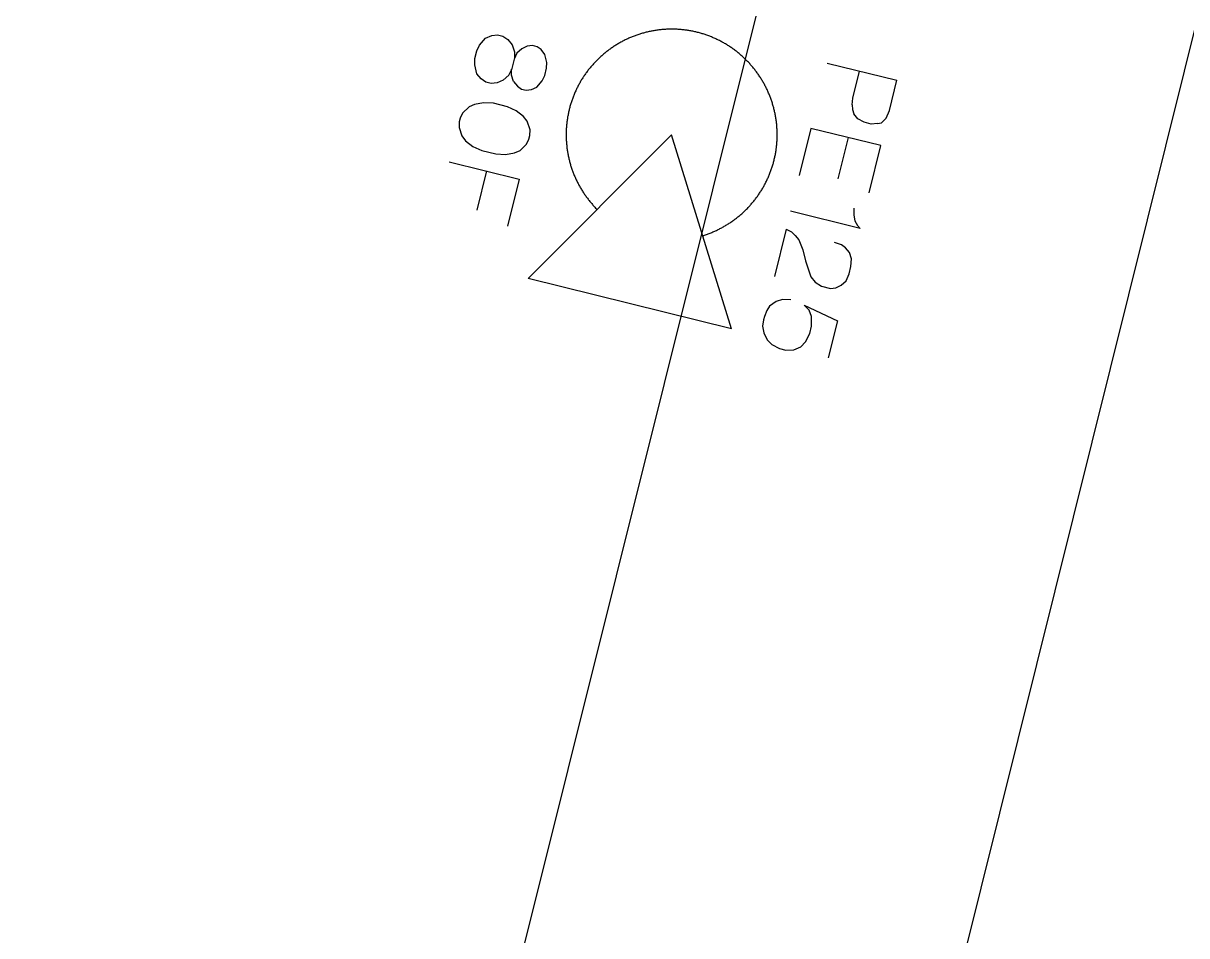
# Model space of a CAD drawing. Header units: inches. Extents: x 0.0008 to 0.0144, y 0.0003 to 0.0113.
# Drawn here: x 0.000896 to 0.001533, y 0.001404 to 0.001904 of the extents above; entities that cross this region are included whole.
import ezdxf

# ---------------------------------------------------------------- set-up
doc = ezdxf.new("R2010")
doc.units = ezdxf.units.IN
doc.header["$MEASUREMENT"] = 0
doc.layers.add('Standard', color=7, linetype='Continuous')

msp = doc.modelspace()

# ---------------------------------------------------------------- linework, layer by layer
at = {"layer": 'Standard', "color": 2, "linetype": 'ByBlock'}
for p, q in [((0.00156966, 0.00202949), (0.00117271, 0.00043646)), ((0.00132553, 0.00202143), (0.00089604, 0.0002993))]:
    msp.add_line(p, q, dxfattribs=at)
at = {"layer": 'Standard', "color": 51, "linetype": 'ByBlock'}
for p, q in [((0.00123773, 0.00189879), (0.00123721, 0.00189867)), ((0.00123825, 0.00189891), (0.00123773, 0.00189879)), ((0.00123877, 0.00189903), (0.00123825, 0.00189891)), ((0.0012393, 0.00189914), (0.00123877, 0.00189903)), ((0.00123982, 0.00189925), (0.0012393, 0.00189914)), ((0.00124035, 0.00189935), (0.00123982, 0.00189925)), ((0.00124087, 0.00189945), (0.00124035, 0.00189935)), ((0.0012414, 0.00189954), (0.00124087, 0.00189945)), ((0.00124193, 0.00189963), (0.0012414, 0.00189954)), ((0.00124246, 0.00189971), (0.00124193, 0.00189963)), ((0.00124299, 0.00189979), (0.00124246, 0.00189971)), ((0.00124352, 0.00189986), (0.00124299, 0.00189979)), ((0.00124405, 0.00189993), (0.00124352, 0.00189986)), ((0.00124458, 0.0019), (0.00124405, 0.00189993)), ((0.00124511, 0.00190005), (0.00124458, 0.0019)), ((0.00124565, 0.00190011), (0.00124511, 0.00190005)), ((0.00124618, 0.00190016), (0.00124565, 0.00190011)), ((0.00124671, 0.0019002), (0.00124618, 0.00190016)), ((0.00124725, 0.00190024), (0.00124671, 0.0019002)), ((0.00124778, 0.00190027), (0.00124725, 0.00190024)), ((0.00124832, 0.0019003), (0.00124778, 0.00190027)), ((0.00124885, 0.00190032), (0.00124832, 0.0019003)), ((0.00124939, 0.00190034), (0.00124885, 0.00190032)), ((0.00124992, 0.00190035), (0.00124939, 0.00190034)), ((0.00125046, 0.00190036), (0.00124992, 0.00190035)), ((0.00125099, 0.00190037), (0.00125046, 0.00190036)), ((0.00125153, 0.00190037), (0.00125099, 0.00190037)), ((0.00125206, 0.00190036), (0.00125153, 0.00190037)), ((0.0012526, 0.00190035), (0.00125206, 0.00190036)), ((0.00125313, 0.00190033), (0.0012526, 0.00190035)), ((0.00125367, 0.00190031), (0.00125313, 0.00190033)), ((0.0012542, 0.00190029), (0.00125367, 0.00190031)), ((0.00125474, 0.00190025), (0.0012542, 0.00190029)), ((0.00125527, 0.00190022), (0.00125474, 0.00190025)), ((0.00125581, 0.00190018), (0.00125527, 0.00190022)), ((0.00125634, 0.00190013), (0.00125581, 0.00190018)), ((0.00125687, 0.00190008), (0.00125634, 0.00190013)), ((0.00125741, 0.00190002), (0.00125687, 0.00190008)), ((0.00125794, 0.00189996), (0.00125741, 0.00190002)), ((0.00125847, 0.0018999), (0.00125794, 0.00189996)), ((0.001259, 0.00189983), (0.00125847, 0.0018999)), ((0.00125953, 0.00189975), (0.001259, 0.00189983)), ((0.00126006, 0.00189967), (0.00125953, 0.00189975)), ((0.00126059, 0.00189959), (0.00126006, 0.00189967)), ((0.00126112, 0.0018995), (0.00126059, 0.00189959)), ((0.00126164, 0.0018994), (0.00126112, 0.0018995)), ((0.00126217, 0.0018993), (0.00126164, 0.0018994)), ((0.0012627, 0.0018992), (0.00126217, 0.0018993)), ((0.00126322, 0.00189909), (0.0012627, 0.0018992)), ((0.00126374, 0.00189897), (0.00126322, 0.00189909)), ((0.00126427, 0.00189885), (0.00126374, 0.00189897)), ((0.00126479, 0.00189873), (0.00126427, 0.00189885)), ((0.00126531, 0.0018986), (0.00126479, 0.00189873)), ((0.00114591, 0.00189163), (0.00114916, 0.00189539)), ((0.00114916, 0.00189539), (0.00115261, 0.00189682)), ((0.00115261, 0.00189682), (0.00115578, 0.00189718)), ((0.00115578, 0.00189718), (0.0011587, 0.00189646)), ((0.0011587, 0.00189646), (0.00116135, 0.00189466)), ((0.00116135, 0.00189466), (0.00116372, 0.00189179)), ((0.00122189, 0.00189242), (0.00122142, 0.00189215)), ((0.00122235, 0.00189269), (0.00122189, 0.00189242)), ((0.00122281, 0.00189296), (0.00122235, 0.00189269)), ((0.00122328, 0.00189322), (0.00122281, 0.00189296)), ((0.00122375, 0.00189347), (0.00122328, 0.00189322)), ((0.00122423, 0.00189373), (0.00122375, 0.00189347)), ((0.0012247, 0.00189397), (0.00122423, 0.00189373)), ((0.00122518, 0.00189422), (0.0012247, 0.00189397)), ((0.00122566, 0.00189445), (0.00122518, 0.00189422)), ((0.00122614, 0.00189469), (0.00122566, 0.00189445)), ((0.00122662, 0.00189492), (0.00122614, 0.00189469)), ((0.00122711, 0.00189514), (0.00122662, 0.00189492)), ((0.0012276, 0.00189536), (0.00122711, 0.00189514)), ((0.00122809, 0.00189558), (0.0012276, 0.00189536)), ((0.00122858, 0.00189579), (0.00122809, 0.00189558)), ((0.00122907, 0.001896), (0.00122858, 0.00189579)), ((0.00122957, 0.0018962), (0.00122907, 0.001896)), ((0.00123007, 0.00189639), (0.00122957, 0.0018962)), ((0.00123057, 0.00189659), (0.00123007, 0.00189639)), ((0.00123107, 0.00189678), (0.00123057, 0.00189659)), ((0.00123157, 0.00189696), (0.00123107, 0.00189678)), ((0.00123208, 0.00189714), (0.00123157, 0.00189696)), ((0.00123258, 0.00189731), (0.00123208, 0.00189714)), ((0.00123309, 0.00189748), (0.00123258, 0.00189731)), ((0.0012336, 0.00189765), (0.00123309, 0.00189748)), ((0.00123411, 0.00189781), (0.0012336, 0.00189765)), ((0.00123462, 0.00189796), (0.00123411, 0.00189781)), ((0.00123514, 0.00189811), (0.00123462, 0.00189796)), ((0.00123565, 0.00189826), (0.00123514, 0.00189811)), ((0.00123617, 0.0018984), (0.00123565, 0.00189826)), ((0.00123669, 0.00189854), (0.00123617, 0.0018984)), ((0.00123721, 0.00189867), (0.00123669, 0.00189854)), ((0.00126582, 0.00189847), (0.00126531, 0.0018986)), ((0.00126634, 0.00189833), (0.00126582, 0.00189847)), ((0.00126686, 0.00189818), (0.00126634, 0.00189833)), ((0.00126737, 0.00189804), (0.00126686, 0.00189818)), ((0.00126789, 0.00189788), (0.00126737, 0.00189804)), ((0.0012684, 0.00189773), (0.00126789, 0.00189788)), ((0.00126891, 0.00189756), (0.0012684, 0.00189773)), ((0.00126942, 0.0018974), (0.00126891, 0.00189756)), ((0.00126992, 0.00189722), (0.00126942, 0.0018974)), ((0.00127043, 0.00189705), (0.00126992, 0.00189722)), ((0.00127093, 0.00189687), (0.00127043, 0.00189705)), ((0.00127144, 0.00189668), (0.00127093, 0.00189687)), ((0.00127194, 0.00189649), (0.00127144, 0.00189668)), ((0.00127243, 0.0018963), (0.00127194, 0.00189649)), ((0.00127293, 0.0018961), (0.00127243, 0.0018963)), ((0.00127343, 0.00189589), (0.00127293, 0.0018961)), ((0.00127392, 0.00189568), (0.00127343, 0.00189589)), ((0.00127441, 0.00189547), (0.00127392, 0.00189568)), ((0.0012749, 0.00189525), (0.00127441, 0.00189547)), ((0.00127539, 0.00189503), (0.0012749, 0.00189525)), ((0.00127587, 0.0018948), (0.00127539, 0.00189503)), ((0.00127635, 0.00189457), (0.00127587, 0.0018948)), ((0.00127684, 0.00189433), (0.00127635, 0.00189457)), ((0.00127731, 0.00189409), (0.00127684, 0.00189433)), ((0.00127779, 0.00189385), (0.00127731, 0.00189409)), ((0.00127826, 0.0018936), (0.00127779, 0.00189385)), ((0.00127874, 0.00189334), (0.00127826, 0.0018936)), ((0.00127921, 0.00189309), (0.00127874, 0.00189334)), ((0.00127967, 0.00189282), (0.00127921, 0.00189309)), ((0.00128014, 0.00189256), (0.00127967, 0.00189282)), ((0.0012806, 0.00189229), (0.00128014, 0.00189256)), ((0.00114332, 0.00188426), (0.00114439, 0.00188858)), ((0.00114439, 0.00188858), (0.00114591, 0.00189163)), ((0.00116372, 0.00189179), (0.00116511, 0.00188802)), ((0.00116635, 0.00188719), (0.00116498, 0.00188436)), ((0.00116511, 0.00188802), (0.00116504, 0.00188461)), ((0.001169, 0.00188969), (0.00116635, 0.00188719)), ((0.00117204, 0.00189105), (0.001169, 0.00188969)), ((0.00117483, 0.00189142), (0.00117204, 0.00189105)), ((0.00117738, 0.00189079), (0.00117483, 0.00189142)), ((0.00117968, 0.00188916), (0.00117738, 0.00189079)), ((0.00118174, 0.00188655), (0.00117968, 0.00188916)), ((0.00118267, 0.0018821), (0.00118174, 0.00188655)), ((0.0012132, 0.00188618), (0.0012128, 0.00188583)), ((0.00121361, 0.00188653), (0.0012132, 0.00188618)), ((0.00121401, 0.00188688), (0.00121361, 0.00188653)), ((0.00121443, 0.00188722), (0.00121401, 0.00188688)), ((0.00121484, 0.00188756), (0.00121443, 0.00188722)), ((0.00121526, 0.00188789), (0.00121484, 0.00188756)), ((0.00121568, 0.00188822), (0.00121526, 0.00188789)), ((0.00121611, 0.00188855), (0.00121568, 0.00188822)), ((0.00121653, 0.00188887), (0.00121611, 0.00188855)), ((0.00121696, 0.00188919), (0.00121653, 0.00188887)), ((0.0012174, 0.00188951), (0.00121696, 0.00188919)), ((0.00121783, 0.00188982), (0.0012174, 0.00188951)), ((0.00121827, 0.00189012), (0.00121783, 0.00188982)), ((0.00121872, 0.00189042), (0.00121827, 0.00189012)), ((0.00121916, 0.00189072), (0.00121872, 0.00189042)), ((0.00121961, 0.00189102), (0.00121916, 0.00189072)), ((0.00122006, 0.00189131), (0.00121961, 0.00189102)), ((0.00122051, 0.00189159), (0.00122006, 0.00189131)), ((0.00122097, 0.00189187), (0.00122051, 0.00189159)), ((0.00122142, 0.00189215), (0.00122097, 0.00189187)), ((0.00128106, 0.00189201), (0.0012806, 0.00189229)), ((0.00128151, 0.00189173), (0.00128106, 0.00189201)), ((0.00128197, 0.00189145), (0.00128151, 0.00189173)), ((0.00128242, 0.00189116), (0.00128197, 0.00189145)), ((0.00128287, 0.00189087), (0.00128242, 0.00189116)), ((0.00128332, 0.00189057), (0.00128287, 0.00189087)), ((0.00128376, 0.00189027), (0.00128332, 0.00189057)), ((0.0012842, 0.00188997), (0.00128376, 0.00189027)), ((0.00128464, 0.00188966), (0.0012842, 0.00188997)), ((0.00128507, 0.00188935), (0.00128464, 0.00188966)), ((0.0012855, 0.00188903), (0.00128507, 0.00188935)), ((0.00128593, 0.00188871), (0.0012855, 0.00188903)), ((0.00128636, 0.00188838), (0.00128593, 0.00188871)), ((0.00128678, 0.00188806), (0.00128636, 0.00188838)), ((0.0012872, 0.00188772), (0.00128678, 0.00188806)), ((0.00128762, 0.00188739), (0.0012872, 0.00188772)), ((0.00128803, 0.00188705), (0.00128762, 0.00188739)), ((0.00128844, 0.0018867), (0.00128803, 0.00188705)), ((0.00128885, 0.00188636), (0.00128844, 0.0018867)), ((0.00128925, 0.001886), (0.00128885, 0.00188636)), ((0.00128965, 0.00188565), (0.00128925, 0.001886)), ((0.00114325, 0.00188085), (0.00114332, 0.00188426)), ((0.00114437, 0.00187601), (0.00114325, 0.00188085)), ((0.00116504, 0.00188461), (0.00116344, 0.00187815)), ((0.00118257, 0.00187896), (0.00118267, 0.0018821)), ((0.00120683, 0.00187969), (0.00120649, 0.00187928)), ((0.00120717, 0.0018801), (0.00120683, 0.00187969)), ((0.00120752, 0.00188051), (0.00120717, 0.0018801)), ((0.00120788, 0.00188091), (0.00120752, 0.00188051)), ((0.00120823, 0.00188131), (0.00120788, 0.00188091)), ((0.00120859, 0.00188171), (0.00120823, 0.00188131)), ((0.00120896, 0.0018821), (0.00120859, 0.00188171)), ((0.00120933, 0.00188249), (0.00120896, 0.0018821)), ((0.0012097, 0.00188287), (0.00120933, 0.00188249)), ((0.00121007, 0.00188325), (0.0012097, 0.00188287)), ((0.00121045, 0.00188363), (0.00121007, 0.00188325)), ((0.00121084, 0.00188401), (0.00121045, 0.00188363)), ((0.00121122, 0.00188438), (0.00121084, 0.00188401)), ((0.00121161, 0.00188475), (0.00121122, 0.00188438)), ((0.001212, 0.00188511), (0.00121161, 0.00188475)), ((0.0012124, 0.00188547), (0.001212, 0.00188511)), ((0.0012128, 0.00188583), (0.0012124, 0.00188547)), ((0.00129005, 0.00188529), (0.00128965, 0.00188565)), ((0.00129045, 0.00188493), (0.00129005, 0.00188529)), ((0.00129084, 0.00188456), (0.00129045, 0.00188493)), ((0.00129122, 0.00188419), (0.00129084, 0.00188456)), ((0.00129161, 0.00188382), (0.00129122, 0.00188419)), ((0.00129199, 0.00188344), (0.00129161, 0.00188382)), ((0.00129237, 0.00188306), (0.00129199, 0.00188344)), ((0.00129274, 0.00188268), (0.00129237, 0.00188306)), ((0.00129311, 0.00188229), (0.00129274, 0.00188268)), ((0.00129348, 0.0018819), (0.00129311, 0.00188229)), ((0.00129384, 0.00188151), (0.00129348, 0.0018819)), ((0.0012942, 0.00188111), (0.00129384, 0.00188151)), ((0.00129455, 0.00188071), (0.0012942, 0.00188111)), ((0.0012949, 0.0018803), (0.00129455, 0.00188071)), ((0.00129525, 0.0018799), (0.0012949, 0.0018803)), ((0.0012956, 0.00187949), (0.00129525, 0.0018799)), ((0.00133624, 0.00188184), (0.00137446, 0.00187239)), ((0.00114675, 0.00187313), (0.00114437, 0.00187601)), ((0.00115893, 0.00187241), (0.00116192, 0.0018751)), ((0.00116192, 0.0018751), (0.00116344, 0.00187815)), ((0.0011634, 0.00187526), (0.0011635, 0.0018784)), ((0.00116458, 0.00187181), (0.0011634, 0.00187526)), ((0.00118021, 0.00187216), (0.00118158, 0.00187498)), ((0.00118158, 0.00187498), (0.00118257, 0.00187896)), ((0.0012024, 0.00187365), (0.00120211, 0.0018732)), ((0.00120269, 0.0018741), (0.0012024, 0.00187365)), ((0.00120298, 0.00187455), (0.00120269, 0.0018741)), ((0.00120328, 0.00187499), (0.00120298, 0.00187455)), ((0.00120358, 0.00187544), (0.00120328, 0.00187499)), ((0.00120389, 0.00187588), (0.00120358, 0.00187544)), ((0.0012042, 0.00187631), (0.00120389, 0.00187588)), ((0.00120452, 0.00187674), (0.0012042, 0.00187631)), ((0.00120483, 0.00187718), (0.00120452, 0.00187674)), ((0.00120516, 0.0018776), (0.00120483, 0.00187718)), ((0.00120548, 0.00187803), (0.00120516, 0.0018776)), ((0.00120581, 0.00187845), (0.00120548, 0.00187803)), ((0.00120615, 0.00187887), (0.00120581, 0.00187845)), ((0.00120649, 0.00187928), (0.00120615, 0.00187887)), ((0.00129594, 0.00187907), (0.0012956, 0.00187949)), ((0.00129627, 0.00187865), (0.00129594, 0.00187907)), ((0.0012966, 0.00187823), (0.00129627, 0.00187865)), ((0.00129693, 0.00187781), (0.0012966, 0.00187823)), ((0.00129726, 0.00187739), (0.00129693, 0.00187781)), ((0.00129758, 0.00187696), (0.00129726, 0.00187739)), ((0.00129789, 0.00187653), (0.00129758, 0.00187696)), ((0.00129821, 0.00187609), (0.00129789, 0.00187653)), ((0.00129852, 0.00187565), (0.00129821, 0.00187609)), ((0.00129882, 0.00187521), (0.00129852, 0.00187565)), ((0.00129912, 0.00187477), (0.00129882, 0.00187521)), ((0.00129942, 0.00187432), (0.00129912, 0.00187477)), ((0.00129971, 0.00187387), (0.00129942, 0.00187432)), ((0.0013, 0.00187342), (0.00129971, 0.00187387)), ((0.00130028, 0.00187297), (0.0013, 0.00187342)), ((0.00135039, 0.00186252), (0.00135407, 0.00187743)), ((0.0011494, 0.00187134), (0.00114675, 0.00187313)), ((0.00115231, 0.00187062), (0.0011494, 0.00187134)), ((0.00115549, 0.00187097), (0.00115231, 0.00187062)), ((0.00115893, 0.00187241), (0.00115549, 0.00187097)), ((0.00116458, 0.00187181), (0.00116663, 0.00186919)), ((0.00116663, 0.00186919), (0.00116894, 0.00186757)), ((0.00116894, 0.00186757), (0.00117148, 0.00186694)), ((0.00117148, 0.00186694), (0.00117428, 0.0018673)), ((0.00117428, 0.0018673), (0.00117732, 0.00186866)), ((0.00117732, 0.00186866), (0.00118021, 0.00187216)), ((0.00119879, 0.00186709), (0.00119856, 0.0018666)), ((0.00119902, 0.00186757), (0.00119879, 0.00186709)), ((0.00119925, 0.00186805), (0.00119902, 0.00186757)), ((0.00119949, 0.00186853), (0.00119925, 0.00186805)), ((0.00119973, 0.00186901), (0.00119949, 0.00186853)), ((0.00119998, 0.00186948), (0.00119973, 0.00186901)), ((0.00120023, 0.00186996), (0.00119998, 0.00186948)), ((0.00120049, 0.00187043), (0.00120023, 0.00186996)), ((0.00120075, 0.0018709), (0.00120049, 0.00187043)), ((0.00120101, 0.00187136), (0.00120075, 0.0018709)), ((0.00120128, 0.00187182), (0.00120101, 0.00187136)), ((0.00120155, 0.00187229), (0.00120128, 0.00187182)), ((0.00120183, 0.00187274), (0.00120155, 0.00187229)), ((0.00120211, 0.0018732), (0.00120183, 0.00187274)), ((0.00130056, 0.00187251), (0.00130028, 0.00187297)), ((0.00130083, 0.00187205), (0.00130056, 0.00187251)), ((0.00130111, 0.00187159), (0.00130083, 0.00187205)), ((0.00130137, 0.00187113), (0.00130111, 0.00187159)), ((0.00130164, 0.00187066), (0.00130137, 0.00187113)), ((0.00130189, 0.00187019), (0.00130164, 0.00187066)), ((0.00130215, 0.00186972), (0.00130189, 0.00187019)), ((0.0013024, 0.00186924), (0.00130215, 0.00186972)), ((0.00130264, 0.00186877), (0.0013024, 0.00186924)), ((0.00130288, 0.00186829), (0.00130264, 0.00186877)), ((0.00130312, 0.00186781), (0.00130288, 0.00186829)), ((0.00130335, 0.00186733), (0.00130312, 0.00186781)), ((0.00130358, 0.00186684), (0.00130335, 0.00186733)), ((0.0013038, 0.00186635), (0.00130358, 0.00186684)), ((0.00137036, 0.00185582), (0.00137446, 0.00187239)), ((0.00119622, 0.00186062), (0.00119606, 0.00186011)), ((0.00119639, 0.00186113), (0.00119622, 0.00186062)), ((0.00119656, 0.00186163), (0.00119639, 0.00186113)), ((0.00119674, 0.00186214), (0.00119656, 0.00186163)), ((0.00119693, 0.00186264), (0.00119674, 0.00186214)), ((0.00119712, 0.00186314), (0.00119693, 0.00186264)), ((0.00119731, 0.00186364), (0.00119712, 0.00186314)), ((0.00119751, 0.00186414), (0.00119731, 0.00186364)), ((0.00119771, 0.00186464), (0.00119751, 0.00186414)), ((0.00119791, 0.00186513), (0.00119771, 0.00186464)), ((0.00119813, 0.00186562), (0.00119791, 0.00186513)), ((0.00119834, 0.00186611), (0.00119813, 0.00186562)), ((0.00119856, 0.0018666), (0.00119834, 0.00186611)), ((0.00130402, 0.00186586), (0.0013038, 0.00186635)), ((0.00130423, 0.00186537), (0.00130402, 0.00186586)), ((0.00130444, 0.00186488), (0.00130423, 0.00186537)), ((0.00130464, 0.00186439), (0.00130444, 0.00186488)), ((0.00130484, 0.00186389), (0.00130464, 0.00186439)), ((0.00130504, 0.00186339), (0.00130484, 0.00186389)), ((0.00130523, 0.00186289), (0.00130504, 0.00186339)), ((0.00130542, 0.00186239), (0.00130523, 0.00186289)), ((0.0013056, 0.00186188), (0.00130542, 0.00186239)), ((0.00130577, 0.00186138), (0.0013056, 0.00186188)), ((0.00130595, 0.00186087), (0.00130577, 0.00186138)), ((0.00130611, 0.00186036), (0.00130595, 0.00186087)), ((0.00134988, 0.00185888), (0.00135039, 0.00186252)), ((0.00113663, 0.00185446), (0.00113526, 0.00185164)), ((0.00114016, 0.00185781), (0.00113663, 0.00185446)), ((0.0011432, 0.00185917), (0.00114016, 0.00185781)), ((0.00114016, 0.00185781), (0.00114016, 0.00185781)), ((0.00114815, 0.00186005), (0.0011432, 0.00185917)), ((0.00115349, 0.00185978), (0.00114815, 0.00186005)), ((0.00116114, 0.0018579), (0.00115349, 0.00185978)), ((0.00116599, 0.00185564), (0.00116114, 0.0018579)), ((0.00116996, 0.00185255), (0.00116599, 0.00185564)), ((0.00119456, 0.00185442), (0.00119445, 0.00185389)), ((0.00119467, 0.00185494), (0.00119456, 0.00185442)), ((0.00119479, 0.00185546), (0.00119467, 0.00185494)), ((0.00119491, 0.00185598), (0.00119479, 0.00185546)), ((0.00119504, 0.0018565), (0.00119491, 0.00185598)), ((0.00119517, 0.00185702), (0.00119504, 0.0018565)), ((0.0011953, 0.00185754), (0.00119517, 0.00185702)), ((0.00119544, 0.00185806), (0.0011953, 0.00185754)), ((0.00119559, 0.00185857), (0.00119544, 0.00185806)), ((0.00119574, 0.00185909), (0.00119559, 0.00185857)), ((0.0011959, 0.0018596), (0.00119574, 0.00185909)), ((0.00119606, 0.00186011), (0.0011959, 0.0018596)), ((0.00130627, 0.00185985), (0.00130611, 0.00186036)), ((0.00130643, 0.00185934), (0.00130627, 0.00185985)), ((0.00130659, 0.00185883), (0.00130643, 0.00185934)), ((0.00130673, 0.00185831), (0.00130659, 0.00185883)), ((0.00130688, 0.0018578), (0.00130673, 0.00185831)), ((0.00130702, 0.00185728), (0.00130688, 0.0018578)), ((0.00130715, 0.00185676), (0.00130702, 0.00185728)), ((0.00130728, 0.00185624), (0.00130715, 0.00185676)), ((0.0013074, 0.00185572), (0.00130728, 0.00185624)), ((0.00130752, 0.0018552), (0.0013074, 0.00185572)), ((0.00130764, 0.00185467), (0.00130752, 0.0018552)), ((0.00130775, 0.00185415), (0.00130764, 0.00185467)), ((0.00130785, 0.00185362), (0.00130775, 0.00185415)), ((0.00134988, 0.00185888), (0.00135016, 0.00185632)), ((0.00135016, 0.00185632), (0.00135097, 0.00185394)), ((0.00136866, 0.00185168), (0.00137036, 0.00185582)), ((0.00113477, 0.00184965), (0.00113467, 0.00184651)), ((0.00113526, 0.00185164), (0.00113477, 0.00184965)), ((0.00117201, 0.00184994), (0.00116996, 0.00185255)), ((0.00117358, 0.00184533), (0.00117201, 0.00184994)), ((0.00119359, 0.00184807), (0.00119354, 0.00184753)), ((0.00119365, 0.0018486), (0.00119359, 0.00184807)), ((0.0011937, 0.00184913), (0.00119365, 0.0018486)), ((0.00119377, 0.00184966), (0.0011937, 0.00184913)), ((0.00119384, 0.00185019), (0.00119377, 0.00184966)), ((0.00119391, 0.00185072), (0.00119384, 0.00185019)), ((0.00119399, 0.00185125), (0.00119391, 0.00185072)), ((0.00119407, 0.00185178), (0.00119399, 0.00185125)), ((0.00119416, 0.00185231), (0.00119407, 0.00185178)), ((0.00119425, 0.00185284), (0.00119416, 0.00185231)), ((0.00119435, 0.00185337), (0.00119425, 0.00185284)), ((0.00119445, 0.00185389), (0.00119435, 0.00185337)), ((0.00130795, 0.0018531), (0.00130785, 0.00185362)), ((0.00130805, 0.00185257), (0.00130795, 0.0018531)), ((0.00130814, 0.00185204), (0.00130805, 0.00185257)), ((0.00130822, 0.00185151), (0.00130814, 0.00185204)), ((0.0013083, 0.00185099), (0.00130822, 0.00185151)), ((0.00130838, 0.00185046), (0.0013083, 0.00185099)), ((0.00130845, 0.00184992), (0.00130838, 0.00185046)), ((0.00130851, 0.00184939), (0.00130845, 0.00184992)), ((0.00130857, 0.00184886), (0.00130851, 0.00184939)), ((0.00130863, 0.00184833), (0.00130857, 0.00184886)), ((0.00130868, 0.0018478), (0.00130863, 0.00184833)), ((0.00130873, 0.00184726), (0.00130868, 0.0018478)), ((0.00135303, 0.00185133), (0.00135097, 0.00185394)), ((0.0013566, 0.00184939), (0.00135303, 0.00185133)), ((0.00136043, 0.00184844), (0.0013566, 0.00184939)), ((0.00136386, 0.00184865), (0.00136043, 0.00184844)), ((0.00136386, 0.00184865), (0.00136601, 0.00184917)), ((0.00136601, 0.00184917), (0.00136778, 0.00185084)), ((0.00136778, 0.00185084), (0.00136866, 0.00185168)), ((0.00113467, 0.00184651), (0.00113623, 0.00184191)), ((0.00113623, 0.00184191), (0.00113829, 0.00183929)), ((0.00125112, 0.00184257), (0.00117245, 0.00176395)), ((0.00117299, 0.0018402), (0.00117348, 0.00184219)), ((0.00117348, 0.00184219), (0.00117358, 0.00184533)), ((0.00119334, 0.00184325), (0.00119333, 0.00184272)), ((0.00119333, 0.00184272), (0.00119333, 0.00184218)), ((0.00119333, 0.00184218), (0.00119334, 0.00184165)), ((0.00119336, 0.00184433), (0.00119334, 0.00184379)), ((0.00119334, 0.00184379), (0.00119334, 0.00184325)), ((0.00119334, 0.00184165), (0.00119335, 0.00184111)), ((0.00119338, 0.00184486), (0.00119336, 0.00184433)), ((0.0011934, 0.0018454), (0.00119338, 0.00184486)), ((0.00119343, 0.00184593), (0.0011934, 0.0018454)), ((0.00119346, 0.00184646), (0.00119343, 0.00184593)), ((0.0011935, 0.001847), (0.00119346, 0.00184646)), ((0.00119354, 0.00184753), (0.0011935, 0.001847)), ((0.00128386, 0.00173641), (0.00125112, 0.00184257)), ((0.00130877, 0.00184673), (0.00130873, 0.00184726)), ((0.0013088, 0.00184619), (0.00130877, 0.00184673)), ((0.00130884, 0.00184566), (0.0013088, 0.00184619)), ((0.00130886, 0.00184512), (0.00130884, 0.00184566)), ((0.00130888, 0.00184459), (0.00130886, 0.00184512)), ((0.0013089, 0.00184405), (0.00130888, 0.00184459)), ((0.00130889, 0.00184084), (0.00130891, 0.00184138)), ((0.00130891, 0.00184352), (0.0013089, 0.00184405)), ((0.00130892, 0.00184298), (0.00130891, 0.00184352)), ((0.00130891, 0.00184191), (0.00130892, 0.00184245)), ((0.00130891, 0.00184138), (0.00130891, 0.00184191)), ((0.00130892, 0.00184245), (0.00130892, 0.00184298)), ((0.00132739, 0.00184606), (0.00132101, 0.00182023)), ((0.00136561, 0.00183662), (0.00132739, 0.00184606)), ((0.00113829, 0.00183929), (0.00114226, 0.0018362)), ((0.00114226, 0.0018362), (0.00114711, 0.00183395)), ((0.00116808, 0.00183404), (0.00117161, 0.00183738)), ((0.00117161, 0.00183738), (0.00117299, 0.0018402)), ((0.00119335, 0.00184111), (0.00119337, 0.00184058)), ((0.00119337, 0.00184058), (0.00119339, 0.00184004)), ((0.00119339, 0.00184004), (0.00119341, 0.00183951)), ((0.00119341, 0.00183951), (0.00119344, 0.00183897)), ((0.00119344, 0.00183897), (0.00119348, 0.00183844)), ((0.00119348, 0.00183844), (0.00119352, 0.0018379)), ((0.00119352, 0.0018379), (0.00119357, 0.00183737)), ((0.00119357, 0.00183737), (0.00119362, 0.00183684)), ((0.00119362, 0.00183684), (0.00119367, 0.0018363)), ((0.00119367, 0.0018363), (0.00119373, 0.00183577)), ((0.00119373, 0.00183577), (0.0011938, 0.00183524)), ((0.0011938, 0.00183524), (0.00119387, 0.00183471)), ((0.00130842, 0.00183497), (0.00130848, 0.0018355)), ((0.00130848, 0.0018355), (0.00130855, 0.00183603)), ((0.00130855, 0.00183603), (0.0013086, 0.00183657)), ((0.0013086, 0.00183657), (0.00130866, 0.0018371)), ((0.00130866, 0.0018371), (0.00130871, 0.00183763)), ((0.00130871, 0.00183763), (0.00130875, 0.00183817)), ((0.00130875, 0.00183817), (0.00130879, 0.0018387)), ((0.00130879, 0.0018387), (0.00130882, 0.00183924)), ((0.00130882, 0.00183924), (0.00130885, 0.00183977)), ((0.00130885, 0.00183977), (0.00130887, 0.00184031)), ((0.00130887, 0.00184031), (0.00130889, 0.00184084)), ((0.00134778, 0.00184102), (0.00134221, 0.0018185)), ((0.00135923, 0.00181078), (0.00136561, 0.00183662)), ((0.00114711, 0.00183395), (0.00115475, 0.00183206)), ((0.00115475, 0.00183206), (0.00116009, 0.00183179)), ((0.00116009, 0.00183179), (0.00116504, 0.00183268)), ((0.00116504, 0.00183268), (0.00116808, 0.00183404)), ((0.00119387, 0.00183471), (0.00119394, 0.00183418)), ((0.00119394, 0.00183418), (0.00119402, 0.00183365)), ((0.00119402, 0.00183365), (0.00119411, 0.00183312)), ((0.00119411, 0.00183312), (0.0011942, 0.00183259)), ((0.0011942, 0.00183259), (0.00119429, 0.00183207)), ((0.00119429, 0.00183207), (0.00119439, 0.00183154)), ((0.00119439, 0.00183154), (0.0011945, 0.00183102)), ((0.0011945, 0.00183102), (0.00119461, 0.00183049)), ((0.00119461, 0.00183049), (0.00119472, 0.00182997)), ((0.00119472, 0.00182997), (0.00119484, 0.00182945)), ((0.00119484, 0.00182945), (0.00119497, 0.00182893)), ((0.00119497, 0.00182893), (0.00119509, 0.00182841)), ((0.00130709, 0.00182814), (0.00130722, 0.00182866)), ((0.00130722, 0.00182866), (0.00130734, 0.00182918)), ((0.00130734, 0.00182918), (0.00130747, 0.0018297)), ((0.00130747, 0.0018297), (0.00130758, 0.00183023)), ((0.00130758, 0.00183023), (0.0013077, 0.00183075)), ((0.0013077, 0.00183075), (0.0013078, 0.00183127)), ((0.0013078, 0.00183127), (0.0013079, 0.0018318)), ((0.0013079, 0.0018318), (0.001308, 0.00183233)), ((0.001308, 0.00183233), (0.00130809, 0.00183285)), ((0.00130809, 0.00183285), (0.00130818, 0.00183338)), ((0.00130818, 0.00183338), (0.00130826, 0.00183391)), ((0.00130826, 0.00183391), (0.00130834, 0.00183444)), ((0.00130834, 0.00183444), (0.00130842, 0.00183497)), ((0.00112936, 0.00182779), (0.00116758, 0.00181834)), ((0.00114975, 0.00182275), (0.00114443, 0.00180122)), ((0.00119509, 0.00182841), (0.00119523, 0.00182789)), ((0.00119523, 0.00182789), (0.00119537, 0.00182737)), ((0.00119537, 0.00182737), (0.00119551, 0.00182685)), ((0.00119551, 0.00182685), (0.00119566, 0.00182634)), ((0.00119566, 0.00182634), (0.00119581, 0.00182583)), ((0.00119581, 0.00182583), (0.00119597, 0.00182531)), ((0.00119597, 0.00182531), (0.00119613, 0.0018248)), ((0.00119613, 0.0018248), (0.0011963, 0.00182429)), ((0.0011963, 0.00182429), (0.00119647, 0.00182379)), ((0.00119647, 0.00182379), (0.00119665, 0.00182328)), ((0.00119665, 0.00182328), (0.00119683, 0.00182278)), ((0.00119683, 0.00182278), (0.00119701, 0.00182228)), ((0.00119701, 0.00182228), (0.0011972, 0.00182177)), ((0.00130514, 0.00182202), (0.00130533, 0.00182252)), ((0.00130533, 0.00182252), (0.00130551, 0.00182303)), ((0.00130551, 0.00182303), (0.00130569, 0.00182353)), ((0.00130569, 0.00182353), (0.00130586, 0.00182404)), ((0.00130586, 0.00182404), (0.00130603, 0.00182454)), ((0.00130603, 0.00182454), (0.0013062, 0.00182505)), ((0.0013062, 0.00182505), (0.00130636, 0.00182557)), ((0.00130636, 0.00182557), (0.00130651, 0.00182608)), ((0.00130651, 0.00182608), (0.00130666, 0.00182659)), ((0.00130666, 0.00182659), (0.00130681, 0.00182711)), ((0.00130681, 0.00182711), (0.00130695, 0.00182762)), ((0.00130695, 0.00182762), (0.00130709, 0.00182814)), ((0.00116758, 0.00181834), (0.0011612, 0.00179251)), ((0.0011972, 0.00182177), (0.0011974, 0.00182128)), ((0.0011974, 0.00182128), (0.0011976, 0.00182078)), ((0.0011976, 0.00182078), (0.0011978, 0.00182028)), ((0.0011978, 0.00182028), (0.00119801, 0.00181979)), ((0.00119801, 0.00181979), (0.00119822, 0.0018193)), ((0.00119822, 0.0018193), (0.00119844, 0.00181881)), ((0.00119844, 0.00181881), (0.00119867, 0.00181832)), ((0.00119867, 0.00181832), (0.00119889, 0.00181784)), ((0.00119889, 0.00181784), (0.00119912, 0.00181736)), ((0.00119912, 0.00181736), (0.00119936, 0.00181687)), ((0.00119936, 0.00181687), (0.0011996, 0.0018164)), ((0.0011996, 0.0018164), (0.00119984, 0.00181592)), ((0.00119984, 0.00181592), (0.00120009, 0.00181545)), ((0.00130228, 0.00181568), (0.00130253, 0.00181615)), ((0.00130253, 0.00181615), (0.00130277, 0.00181663)), ((0.00130277, 0.00181663), (0.00130301, 0.00181711)), ((0.00130301, 0.00181711), (0.00130324, 0.00181759)), ((0.00130324, 0.00181759), (0.00130347, 0.00181808)), ((0.00130347, 0.00181808), (0.00130369, 0.00181856)), ((0.00130369, 0.00181856), (0.00130391, 0.00181905)), ((0.00130391, 0.00181905), (0.00130413, 0.00181954)), ((0.00130413, 0.00181954), (0.00130434, 0.00182003)), ((0.00130434, 0.00182003), (0.00130455, 0.00182053)), ((0.00130455, 0.00182053), (0.00130475, 0.00182102)), ((0.00130475, 0.00182102), (0.00130495, 0.00182152)), ((0.00130495, 0.00182152), (0.00130514, 0.00182202)), ((0.00120009, 0.00181545), (0.00120035, 0.00181497)), ((0.00120035, 0.00181497), (0.00120061, 0.0018145)), ((0.00120061, 0.0018145), (0.00120087, 0.00181404)), ((0.00120087, 0.00181404), (0.00120113, 0.00181357)), ((0.00120113, 0.00181357), (0.00120141, 0.00181311)), ((0.00120141, 0.00181311), (0.00120168, 0.00181265)), ((0.00120168, 0.00181265), (0.00120196, 0.0018122)), ((0.00120196, 0.0018122), (0.00120224, 0.00181174)), ((0.00120224, 0.00181174), (0.00120253, 0.00181129)), ((0.00120253, 0.00181129), (0.00120282, 0.00181084)), ((0.00120282, 0.00181084), (0.00120312, 0.00181039)), ((0.00120312, 0.00181039), (0.00120342, 0.00180995)), ((0.00120342, 0.00180995), (0.00120372, 0.00180951)), ((0.00120372, 0.00180951), (0.00120403, 0.00180907)), ((0.00129837, 0.00180929), (0.00129868, 0.00180973)), ((0.00129868, 0.00180973), (0.00129898, 0.00181017)), ((0.00129898, 0.00181017), (0.00129928, 0.00181061)), ((0.00129928, 0.00181061), (0.00129957, 0.00181106)), ((0.00129957, 0.00181106), (0.00129986, 0.00181151)), ((0.00129986, 0.00181151), (0.00130015, 0.00181196)), ((0.00130015, 0.00181196), (0.00130043, 0.00181242)), ((0.00130043, 0.00181242), (0.0013007, 0.00181288)), ((0.0013007, 0.00181288), (0.00130098, 0.00181334)), ((0.00130098, 0.00181334), (0.00130125, 0.0018138)), ((0.00130125, 0.0018138), (0.00130151, 0.00181427)), ((0.00130151, 0.00181427), (0.00130177, 0.00181474)), ((0.00130177, 0.00181474), (0.00130203, 0.00181521)), ((0.00130203, 0.00181521), (0.00130228, 0.00181568)), ((0.00120403, 0.00180907), (0.00120434, 0.00180864)), ((0.00120434, 0.00180864), (0.00120466, 0.00180821)), ((0.00120466, 0.00180821), (0.00120498, 0.00180778)), ((0.00120498, 0.00180778), (0.00120531, 0.00180735)), ((0.00120531, 0.00180735), (0.00120563, 0.00180693)), ((0.00120563, 0.00180693), (0.00120597, 0.00180651)), ((0.00120597, 0.00180651), (0.0012063, 0.00180609)), ((0.0012063, 0.00180609), (0.00120664, 0.00180568)), ((0.00120664, 0.00180568), (0.00120699, 0.00180527)), ((0.00120699, 0.00180527), (0.00120733, 0.00180486)), ((0.00120733, 0.00180486), (0.00120769, 0.00180445)), ((0.00120769, 0.00180445), (0.00120804, 0.00180405)), ((0.00120804, 0.00180405), (0.0012084, 0.00180366)), ((0.0012084, 0.00180366), (0.00120876, 0.00180326)), ((0.00120876, 0.00180326), (0.00120913, 0.00180287)), ((0.0012933, 0.00180306), (0.00129367, 0.00180346)), ((0.00129367, 0.00180346), (0.00129403, 0.00180385)), ((0.00129403, 0.00180385), (0.00129438, 0.00180425)), ((0.00129438, 0.00180425), (0.00129474, 0.00180465)), ((0.00129474, 0.00180465), (0.00129509, 0.00180506)), ((0.00129509, 0.00180506), (0.00129543, 0.00180547)), ((0.00129543, 0.00180547), (0.00129577, 0.00180588)), ((0.00129577, 0.00180588), (0.00129611, 0.0018063)), ((0.00129611, 0.0018063), (0.00129645, 0.00180671)), ((0.00129645, 0.00180671), (0.00129678, 0.00180713)), ((0.00129678, 0.00180713), (0.0012971, 0.00180756)), ((0.0012971, 0.00180756), (0.00129743, 0.00180799)), ((0.00129743, 0.00180799), (0.00129774, 0.00180842)), ((0.00129774, 0.00180842), (0.00129806, 0.00180885)), ((0.00129806, 0.00180885), (0.00129837, 0.00180929)), ((0.00120913, 0.00180287), (0.0012095, 0.00180248)), ((0.0012095, 0.00180248), (0.00120987, 0.0018021)), ((0.00120987, 0.0018021), (0.00121025, 0.00180172)), ((0.00121025, 0.00180172), (0.00121025, 0.00180172)), ((0.00128616, 0.00179661), (0.00128658, 0.00179694)), ((0.00128658, 0.00179694), (0.001287, 0.00179727)), ((0.001287, 0.00179727), (0.00128742, 0.0017976)), ((0.00128742, 0.0017976), (0.00128784, 0.00179794)), ((0.00128784, 0.00179794), (0.00128825, 0.00179828)), ((0.00128825, 0.00179828), (0.00128866, 0.00179863)), ((0.00128866, 0.00179863), (0.00128906, 0.00179898)), ((0.00128906, 0.00179898), (0.00128946, 0.00179933)), ((0.00128946, 0.00179933), (0.00128986, 0.00179969)), ((0.00128986, 0.00179969), (0.00129026, 0.00180005)), ((0.00129026, 0.00180005), (0.00129065, 0.00180041)), ((0.00129065, 0.00180041), (0.00129104, 0.00180078)), ((0.00129104, 0.00180078), (0.00129143, 0.00180115)), ((0.00129143, 0.00180115), (0.00129181, 0.00180153)), ((0.00129181, 0.00180153), (0.00129219, 0.00180191)), ((0.00129219, 0.00180191), (0.00129256, 0.00180229)), ((0.00129256, 0.00180229), (0.00129293, 0.00180267)), ((0.00129293, 0.00180267), (0.0012933, 0.00180306)), ((0.00135443, 0.00179135), (0.00131621, 0.0018008)), ((0.00135085, 0.00180231), (0.0013508, 0.00179857)), ((0.0013508, 0.00179857), (0.00135139, 0.00179541)), ((0.00127564, 0.00179024), (0.00127613, 0.00179047)), ((0.00127613, 0.00179047), (0.00127661, 0.0017907)), ((0.00127661, 0.0017907), (0.00127709, 0.00179094)), ((0.00127709, 0.00179094), (0.00127756, 0.00179118)), ((0.00127756, 0.00179118), (0.00127804, 0.00179143)), ((0.00127804, 0.00179143), (0.00127851, 0.00179168)), ((0.00127851, 0.00179168), (0.00127898, 0.00179194)), ((0.00127898, 0.00179194), (0.00127945, 0.0017922)), ((0.00127945, 0.0017922), (0.00127992, 0.00179246)), ((0.00127992, 0.00179246), (0.00128038, 0.00179273)), ((0.00128038, 0.00179273), (0.00128084, 0.00179301)), ((0.00128084, 0.00179301), (0.0012813, 0.00179328)), ((0.0012813, 0.00179328), (0.00128175, 0.00179356)), ((0.00128175, 0.00179356), (0.00128221, 0.00179385)), ((0.00128221, 0.00179385), (0.00128266, 0.00179414)), ((0.00128266, 0.00179414), (0.0012831, 0.00179443)), ((0.0012831, 0.00179443), (0.00128355, 0.00179473)), ((0.00128355, 0.00179473), (0.00128399, 0.00179504)), ((0.00128399, 0.00179504), (0.00128443, 0.00179534)), ((0.00128443, 0.00179534), (0.00128487, 0.00179565)), ((0.00128487, 0.00179565), (0.0012853, 0.00179597)), ((0.0012853, 0.00179597), (0.00128573, 0.00179629)), ((0.00128573, 0.00179629), (0.00128616, 0.00179661)), ((0.00131375, 0.00179086), (0.00130736, 0.00176502)), ((0.00131375, 0.00179086), (0.00131666, 0.00178942)), ((0.00135139, 0.00179541), (0.00135282, 0.00179287)), ((0.00135282, 0.00179287), (0.00135443, 0.00179135)), ((0.00126815, 0.00178735), (0.00126867, 0.00178751)), ((0.00126867, 0.00178751), (0.00126917, 0.00178767)), ((0.00126917, 0.00178767), (0.00126968, 0.00178784)), ((0.00126968, 0.00178784), (0.00127019, 0.00178802)), ((0.00127019, 0.00178802), (0.00127069, 0.00178819)), ((0.00127069, 0.00178819), (0.0012712, 0.00178838)), ((0.0012712, 0.00178838), (0.0012717, 0.00178857)), ((0.0012717, 0.00178857), (0.0012722, 0.00178876)), ((0.0012722, 0.00178876), (0.0012727, 0.00178896)), ((0.0012727, 0.00178896), (0.00127319, 0.00178916)), ((0.00127319, 0.00178916), (0.00127369, 0.00178937)), ((0.00127369, 0.00178937), (0.00127418, 0.00178958)), ((0.00127418, 0.00178958), (0.00127467, 0.00178979)), ((0.00127467, 0.00178979), (0.00127516, 0.00179001)), ((0.00127516, 0.00179001), (0.00127564, 0.00179024)), ((0.00131666, 0.00178942), (0.00131881, 0.00178752)), ((0.00131881, 0.00178752), (0.00132072, 0.00178499)), ((0.00132072, 0.00178499), (0.00132295, 0.00177951)), ((0.00132295, 0.00177951), (0.00132433, 0.00177349)), ((0.00134408, 0.00178231), (0.00134036, 0.00178368)), ((0.00134036, 0.00178368), (0.00134036, 0.00178368)), ((0.00134638, 0.00178069), (0.00134408, 0.00178231)), ((0.00134844, 0.00177807), (0.00134638, 0.00178069)), ((0.00134961, 0.00177462), (0.00134844, 0.00177807)), ((0.00132433, 0.00177349), (0.00132735, 0.0017648)), ((0.00134927, 0.00177048), (0.00134961, 0.00177462)), ((0.00134667, 0.00176269), (0.00134829, 0.00176651)), ((0.00134829, 0.00176651), (0.00134927, 0.00177048)), ((0.00128386, 0.00173641), (0.00117245, 0.00176395)), ((0.00132735, 0.0017648), (0.0013297, 0.00176193)), ((0.0013297, 0.00176193), (0.00133309, 0.00175972)), ((0.00133309, 0.00175972), (0.00133819, 0.00175846)), ((0.00133819, 0.00175846), (0.00134098, 0.00175882)), ((0.00134098, 0.00175882), (0.00134402, 0.00176018)), ((0.00134402, 0.00176018), (0.00134667, 0.00176269)), ((0.00131173, 0.0017524), (0.00130838, 0.00175134)), ((0.00131637, 0.00175225), (0.00131173, 0.0017524)), ((0.00130331, 0.00174631), (0.00130196, 0.00174316)), ((0.00130471, 0.00174881), (0.00130331, 0.00174631)), ((0.00130838, 0.00175134), (0.00130471, 0.00174881)), ((0.00132647, 0.0017466), (0.00132377, 0.00174937)), ((0.00132377, 0.00174937), (0.0013419, 0.00174067)), ((0.00132764, 0.00174314), (0.00132647, 0.0017466)), ((0.00130147, 0.00174118), (0.00130088, 0.00173777)), ((0.00130196, 0.00174316), (0.00130147, 0.00174118)), ((0.00132769, 0.00173786), (0.00132764, 0.00174314)), ((0.0013419, 0.00174067), (0.00133691, 0.00172047)), ((0.00130088, 0.00173777), (0.00130152, 0.00173415)), ((0.00130152, 0.00173415), (0.00130339, 0.00173035)), ((0.00132439, 0.00172919), (0.0013267, 0.00173388)), ((0.0013267, 0.00173388), (0.00132769, 0.00173786)), ((0.00130339, 0.00173035), (0.00130604, 0.00172773)), ((0.00130604, 0.00172773), (0.00131019, 0.0017255)), ((0.00132189, 0.00172652), (0.00132439, 0.00172919)), ((0.00131019, 0.0017255), (0.00131019, 0.0017255)), ((0.00131019, 0.0017255), (0.00131361, 0.00172466)), ((0.00131361, 0.00172466), (0.00131808, 0.00172483)), ((0.00131808, 0.00172483), (0.00132189, 0.00172652)), ((0.00132189, 0.00172652), (0.00132189, 0.00172652))]:
    msp.add_line(p, q, dxfattribs=at)

doc.saveas('drawing.dxf')
